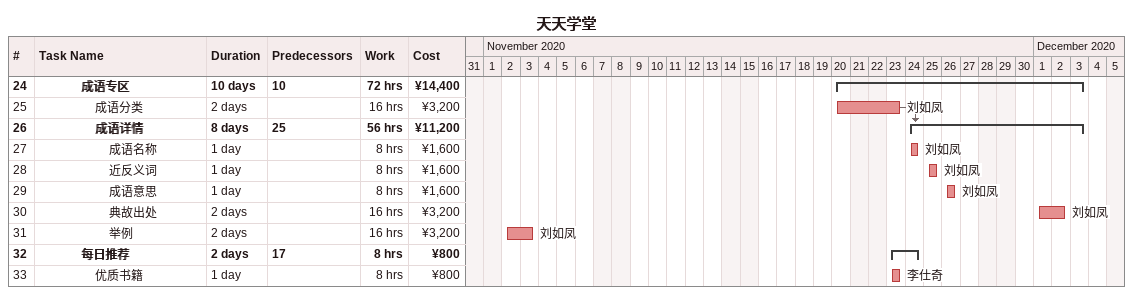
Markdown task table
天天学堂

| ID | Level | Task | Duration | Start | Finish | Predecessors | Resources | Work (h) | Cost (¥) |
|---|---|---|---|---|---|---|---|---|---|
| 24 | 4 | **成语专区** | 10d | 2020-11-20 | 2020-12-03 | 10 |  | 72 | 14400 |
| 25 | 5 | 成语分类 | 2d | 2020-11-20 | 2020-11-23 |  | 刘如凤 | 16 | 3200 |
| 26 | 5 | **成语详情** | 8d | 2020-11-24 | 2020-12-03 | 25 |  | 56 | 11200 |
| 27 | 6 | 成语名称 | 1d | 2020-11-24 | 2020-11-24 |  | 刘如凤 | 8 | 1600 |
| 28 | 6 | 近反义词 | 1d | 2020-11-25 | 2020-11-25 |  | 刘如凤 | 8 | 1600 |
| 29 | 6 | 成语意思 | 1d | 2020-11-26 | 2020-11-26 |  | 刘如凤 | 8 | 1600 |
| 30 | 6 | 典故出处 | 2d | 2020-12-01 | 2020-12-02 |  | 刘如凤 | 16 | 3200 |
| 31 | 6 | 举例 | 2d | 2020-11-02 | 2020-11-03 |  | 刘如凤 | 16 | 3200 |
| 32 | 4 | **每日推荐** | 2d | 2020-11-23 | 2020-11-24 | 17 |  | 8 | 800 |
| 33 | 5 | 优质书籍 | 1d | 2020-11-23 | 2020-11-23 |  | 李仕奇 | 8 | 800 |
